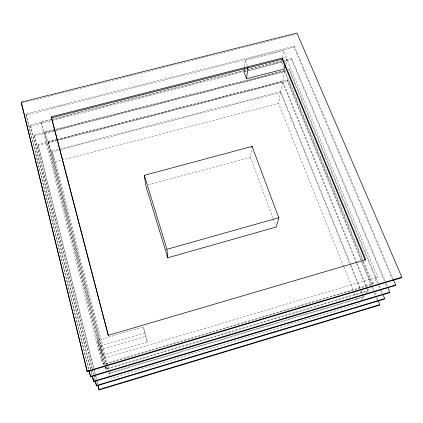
<?xml version="1.0" encoding="UTF-8"?>
<svg xmlns="http://www.w3.org/2000/svg" width="423" height="423" viewBox="0 0 423 423"><rect width="100%" height="100%" fill="white"/><g stroke="black" fill="none" stroke-linecap="round" stroke-linejoin="round"><path stroke-width="0.32" stroke-dasharray="2.12 1.59" d="M244.52 66.765L245.208 60.341L283.838 50.559L286.678 57.375L285.557 63.186M273.121 218.358L250.458 157.282L251.785 148.336M283.933 67.775L281.676 62.292L281.903 61.06M282.585 57.354L283.838 50.559M343.693 266.427L278.45 103.371L280.576 92.447L60.843 149.631M350.577 264.243L280.745 91.564L282.564 82.199L57.433 140.41M356.89 262.926L282.744 81.274L284.653 71.471L54.472 130.575M363.241 260.695L284.843 70.498L285.081 69.261M286.043 64.312L287.005 59.368L282.527 60.51M360.814 259.955L287.212 80.883L287.397 79.984L57.2 139.458M288.259 69.832L289.538 69.504L289.343 70.445L377.665 283.283M384.496 281.2L291.574 59.516L291.775 58.527L284.742 60.32M392.565 279.471L294.085 47.202L294.297 46.16L25.872 114.014L88.608 369.385M359.735 302.302L358.656 303.82L111.032 378.384M361.528 299.77L363.32 297.232L362.828 296.01M364.43 295.661L363.701 296.697L108.357 373.329M366.26 293.081L367.724 291.013L366.979 289.179M105.158 367.286L106.004 368.888L368.126 290.448L369.892 287.952M51.051 119.482L40.82 122.088L100.933 359.301L103.519 364.192L372.785 283.859L377.633 277.017L287.005 59.368M363.32 297.232L108.558 373.71L109.483 375.46M105.565 366.725L106.215 369.29L367.724 291.013M102.482 355.278L147.347 341.964L143.36 326.979L97.369 340.504L99.77 349.948L102.482 355.278L100.14 346.077L97.369 340.504M100.933 359.301L377.633 277.017M100.14 346.077L144.803 332.896L143.36 326.979M99.77 349.948L145.967 336.285M148.299 184.877L250.458 157.282M60.209 149.8L51.902 151.957L55.545 161.776L61.293 160.275M61.932 160.106L278.45 103.371M56.793 140.573L48.476 142.725L51.606 151.159L58.628 149.335M59.268 149.171L280.745 91.564M93.679 368.47L38.017 144.417L56.56 139.627M53.832 130.739L44.88 133.034L48.164 141.89L56.476 139.743M57.116 139.574L282.744 81.274M38.017 144.417L38.34 145.226L287.212 80.883M40.82 122.088L44.558 132.156L284.843 70.498M92.008 368.259L34.263 135.016L285.699 70.488M34.263 135.016L34.601 135.862L53.8 130.934M56.365 130.279L286.144 71.27M51.691 119.318L246.72 69.631M247.36 69.467L281.887 60.669M90.506 369.131L30.324 125.155L243.193 70.911M243.833 70.747L281.549 61.134M30.324 125.155L30.678 126.043L51.141 120.83M51.78 120.666L242.976 71.91M243.616 71.746L246.17 71.096M248.729 70.445L282.622 61.8M283.262 61.636L291.574 59.516M244.61 71.746L246.524 71.26M247.164 71.096L281.676 62.292M25.872 114.014L26.247 114.956L294.085 47.202M283.5 58.184L286.678 57.375M22.186 103.016L296.111 34.316M106.215 369.29L106.829 370.442M294.297 46.16L393.316 279.466M291.775 58.527L385.216 281.242M386.241 283.674L387.516 286.72M385.522 283.637L386.796 286.683M289.538 69.504L378.358 283.357M379.373 285.795L381.144 290.062M381.393 290.67L382.662 293.715M378.675 285.721L379.944 288.772M380.198 289.38L381.969 293.652M363.489 261.308L372.785 283.859M284.653 71.471L362.812 261.266M363.066 261.879L372.367 284.457L103.746 364.615L44.88 133.034M287.397 79.984L361.988 261.308M362.236 261.922L371.78 285.118M372.785 287.561L373.789 290.004M374.794 292.446L376.052 295.497M377.057 297.94L377.808 299.775M361.062 260.563L371.362 285.62M371.616 286.234L373.372 290.511M374.376 292.954L375.381 295.397M376.385 297.845L377.142 299.68M357.139 263.534L367.127 288M367.375 288.613L368.126 290.448M282.564 82.199L356.272 262.926M356.52 263.534L366.73 288.571M350.826 264.856L360.978 289.961M361.226 290.575L363.204 295.471M280.576 92.447L350.228 264.835M350.477 265.443L360.359 289.898M360.602 290.511L362.58 295.397M343.941 267.04L353.998 292.177M354.241 292.79L355.468 295.851M356.446 298.305L357.43 300.758M245.208 60.341L247.45 66.094M273.348 218.971L275.87 225.76M144.803 332.896L147.347 341.964M55.545 161.776L107.759 365.604M107.923 366.244L109.229 371.357M109.393 371.991L110.213 375.19M51.902 151.957L106.596 366.043M106.76 366.683L107.579 369.876M51.606 151.159L106.559 366.286M106.723 366.926L107.537 370.13M48.476 142.725L105.401 366.085M48.164 141.89L105.353 366.329M105.517 366.968L106.004 368.888M44.558 132.156L103.519 364.192M38.34 145.226L93.895 368.798M94.054 369.438L95.17 373.927M95.804 376.486L96.603 379.69M96.761 380.33L97.718 384.174M93.837 369.11L95.106 374.228M95.265 374.868L96.381 379.352M97.015 381.911L97.65 384.475M34.601 135.862L92.24 368.613M92.399 369.253L93.673 374.381M93.832 375.027L95.101 380.155M92.642 370.823L93.594 374.667M93.753 375.307L95.022 380.436M30.678 126.043L90.601 368.867M91.231 371.431L92.024 374.635M90.665 369.771L91.928 374.894M26.247 114.956L88.878 369.808"/><path stroke-width="0.63" d="M244.383 68.05L243.971 71.91L246.593 78.694L284.436 68.991L285.06 65.766M246.593 78.694L247.899 67.241M251.881 147.696L252.071 146.416L144.338 175.318L145.761 185.565L167.757 257.766L276.325 226.992L278.778 217.755L252.071 146.416M365.34 260.409L282.13 59.135L282.326 58.078L51.262 116.843L108.41 335.894L51.262 116.843M378.062 300.383L379.817 304.655L379.399 305.179L99.151 389.937L97.813 385.115M382.915 294.323L384.687 298.59L384.243 299.14L96.529 385.924L95.18 381.075M387.769 287.328L389.816 292.198L389.35 292.774L93.763 381.683L92.246 376.174M393.575 280.074L395.637 284.938L395.145 285.551L90.612 376.851L88.925 370.664M401.85 277.187L401.327 277.837L87.238 371.68L21.15 102.186L296.972 33.063L401.85 277.187L86.953 371.241M96.291 385.559L384.687 298.59M98.924 389.594L379.817 304.655M90.342 376.438L395.637 284.938M93.509 381.297L389.816 292.198M108.182 335.37L365.763 259.717L282.326 58.078M167.757 257.766L166.942 249.284L278.778 217.755M51.59 117.811L282.13 59.135M144.338 175.318L166.942 249.284M98.036 385.453L99.151 389.937M95.26 380.795L96.529 385.924M92.5 376.555L93.763 381.683M89.036 370.448L90.612 376.851M21.547 103.18L87.238 371.68"/></g></svg>
